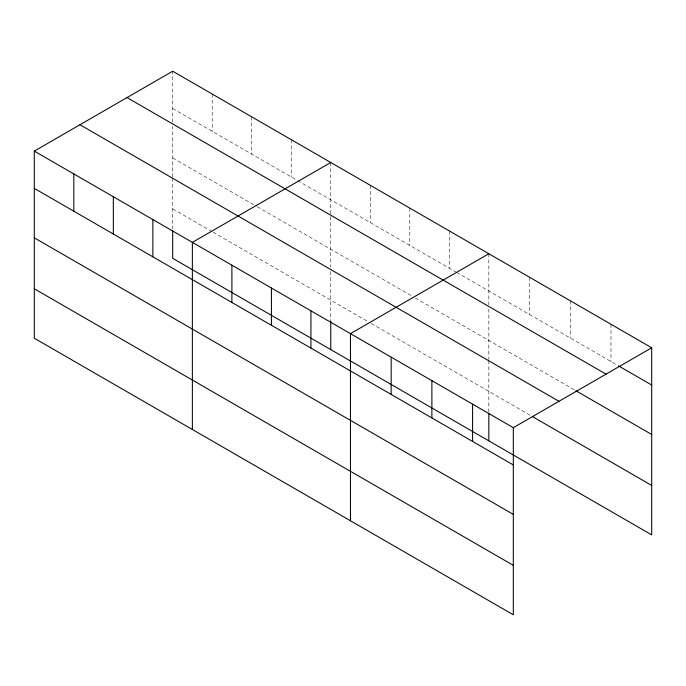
<?xml version="1.0" encoding="UTF-8"?>
<svg xmlns="http://www.w3.org/2000/svg" width="686" height="686" viewBox="0 0 686 686"><rect width="100%" height="100%" fill="white"/><g stroke="black" fill="none" stroke-linecap="round" stroke-linejoin="round"><path stroke-width="0.51" stroke-dasharray="3.43 2.57" d="M172.683 177.039L172.683 126.378M172.683 122.168L172.683 71.215M172.683 108.491L296.755 180.118M297.673 180.65L455.753 271.913M456.67 272.445L617.46 365.278M172.683 157.934L256.315 206.22M257.241 206.752L411.634 295.889M415.313 298.016L574.894 390.145M172.683 208.878L212.206 231.697M213.123 232.228L369.36 322.429M371.195 323.492L531.401 415.982M610.986 324.264L610.986 361.539M570.272 300.76L570.272 338.026M529.549 277.255L529.549 314.522M488.835 253.743L488.835 304.695M488.835 308.897L488.835 359.567M488.835 360.63L488.835 412.449M449.313 230.933L449.313 268.2M409.799 208.115L409.799 245.382M370.277 185.297L370.277 222.573M330.763 162.479L330.763 215.533M330.763 216.587L330.763 267.24M330.763 271.485L330.763 321.185M291.241 139.67L291.241 176.937M251.728 116.852L251.728 154.118M212.206 94.033L212.206 131.309M172.683 178.103L172.683 228.867"/><path stroke-width="1.03" d="M513.317 514.389L513.317 427.67L34.3 151.117L34.3 338.224L513.317 614.785L513.317 514.389L34.3 237.836M172.683 230.976L172.683 258.33L651.7 534.883L651.7 347.776L172.683 71.215L34.3 151.117M330.763 162.479L192.372 242.381L192.372 429.487M488.835 253.743L350.452 333.645L350.452 520.751M513.317 427.67L651.7 347.776M618.386 365.81L651.7 385.043M127.021 97.584L606.03 374.144M575.82 390.686L651.7 434.495M79.97 124.749L558.979 401.31M532.327 416.522L651.7 485.439M34.3 188.384L513.317 464.945M34.3 288.78L513.317 565.333M488.835 413.504L488.835 440.858M472.594 404.165L472.594 441.432M431.88 380.661L431.88 417.928M391.166 357.149L391.166 394.424M330.763 321.185L330.763 349.594M310.93 310.827L310.93 348.094M271.416 288.009L271.416 325.284M231.894 265.199L231.894 302.466M152.858 219.563L152.858 256.83M113.336 196.745L113.336 234.02M73.822 173.935L73.822 211.202"/></g></svg>
